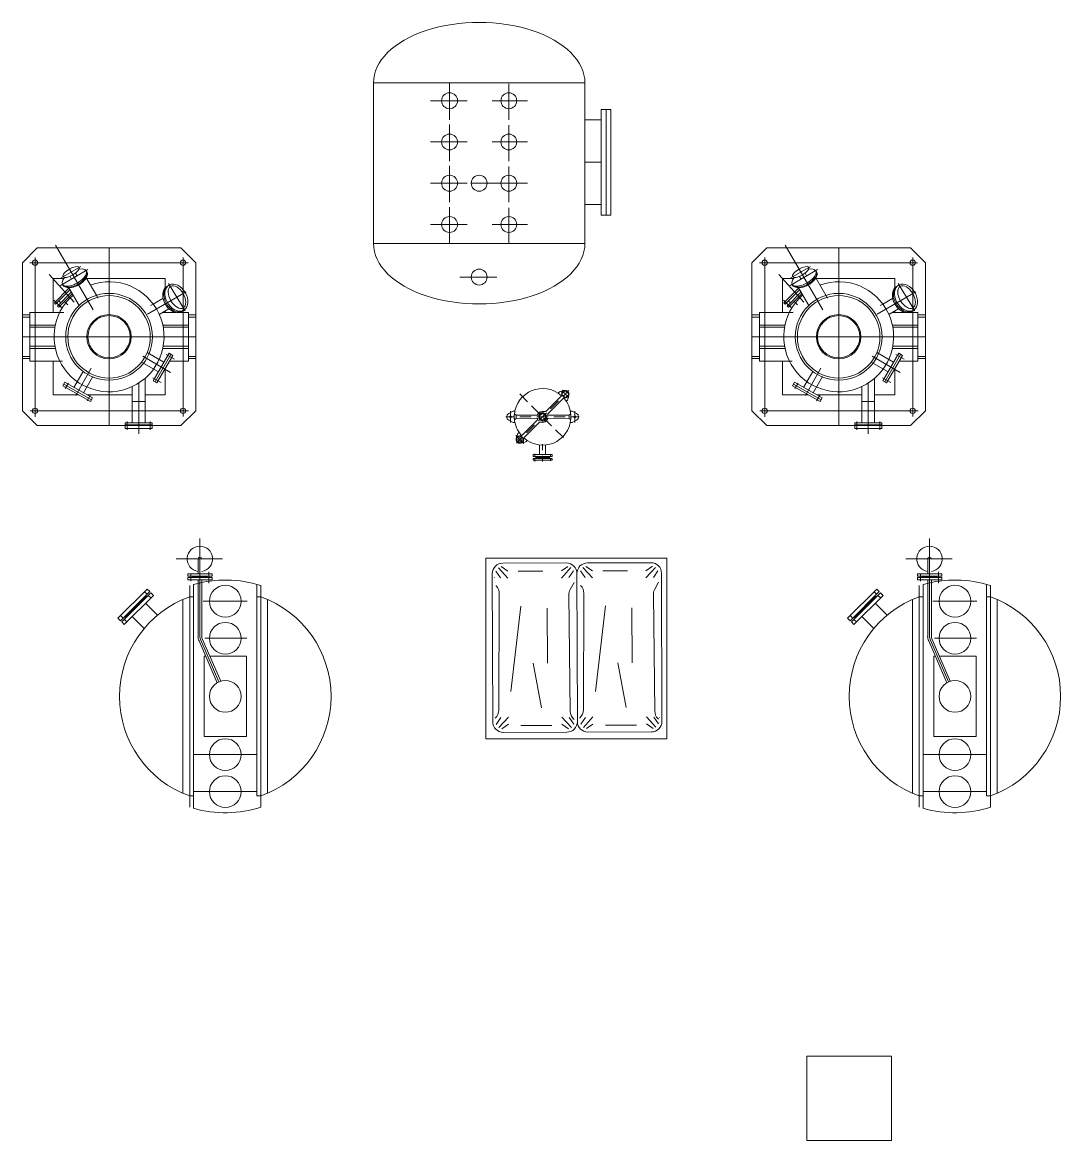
# Model space of a CAD drawing. Header units: millimetres. Extents: x 1663 to 6300, y 431 to 1491.
# Drawn here: x 4641.9 to 4713.2, y 1150.9 to 1227.7 of the extents above; entities that cross this region are included whole.
import ezdxf

# ---------------------------------------------------------------- set-up
doc = ezdxf.new("R2010")
doc.units = ezdxf.units.MM
doc.layers.add('Линия связи (Вновь)', color=3, linetype='Continuous', lineweight=60)
doc.layers.add('Строительный', color=251, linetype='Continuous', lineweight=13)

# ---------------------------------------------------------------- blocks, each defined once
blk = doc.blocks.new('A$C178B2837')
at = {"layer": 'Строительный', "ltscale": 100}
for p, q in [((268.669, 290.122), (268.669, 297.722)), ((268.669, 297.722), (278.669, 297.722)), ((272.269, 295.972), (272.269, 297.696)), ((275.069, 295.972), (275.069, 297.664)), ((278.669, 290.122), (278.669, 297.722)), ((271.361, 296.872), (273.096, 296.872)), ((274.28, 296.872), (275.952, 296.872)), ((279.444, 291.465), (279.444, 296.465)), ((279.444, 296.465), (279.894, 296.465)), ((279.669, 291.465), (279.669, 296.465)), ((279.894, 291.465), (279.894, 296.465)), ((272.269, 294.022), (272.269, 295.746)), ((275.069, 294.022), (275.069, 295.714)), ((278.669, 295.965), (279.444, 295.965)), ((271.361, 294.922), (273.096, 294.922)), ((274.28, 294.922), (275.952, 294.922)), ((278.669, 293.965), (279.444, 293.965)), ((272.269, 292.072), (272.269, 293.796)), ((275.069, 292.072), (275.069, 293.764)), ((271.361, 292.972), (273.096, 292.972)), ((273.294, 292.972), (275.952, 292.972)), ((272.269, 290.122), (272.269, 291.846)), ((275.069, 290.122), (275.069, 291.814)), ((278.669, 291.965), (279.444, 291.965)), ((279.444, 291.465), (279.894, 291.465)), ((271.361, 291.022), (273.096, 291.022)), ((274.28, 291.022), (275.952, 291.022)), ((252.068, 289.214), (252.768, 289.914)), ((259.568, 289.914), (252.768, 289.914)), ((255.422, 286.986), (253.63, 290.04)), ((256.168, 281.514), (256.168, 289.914)), ((260.268, 289.214), (259.568, 289.914)), ((268.669, 290.122), (278.669, 290.122)), ((286.568, 289.214), (287.268, 289.914)), ((294.068, 289.914), (287.268, 289.914)), ((289.922, 286.986), (288.13, 290.04)), ((290.668, 281.514), (290.668, 289.914)), ((294.768, 289.214), (294.068, 289.914)), ((252.068, 289.214), (252.068, 285.714)), ((256.168, 289.214), (252.429, 289.214)), ((252.679, 289.465), (252.679, 285.714)), ((256.168, 289.214), (259.903, 289.214)), ((259.668, 289.467), (259.668, 285.714)), ((260.268, 289.214), (260.268, 285.714)), ((286.568, 289.214), (286.568, 285.714)), ((290.668, 289.214), (286.929, 289.214)), ((287.179, 289.465), (287.179, 285.714)), ((290.668, 289.214), (294.403, 289.214)), ((294.168, 289.467), (294.168, 285.714)), ((294.768, 289.214), (294.768, 285.714)), ((254.519, 287.344), (253.341, 288.662)), ((255.172, 288.888), (253.879, 288.138)), ((254.839, 289.042), (253.908, 288.502)), ((254.374, 288.772), (254.293, 288.91)), ((254.58, 288.717), (254.654, 288.589)), ((289.019, 287.344), (287.841, 288.662)), ((289.672, 288.888), (288.379, 288.138)), ((289.339, 289.042), (288.408, 288.502)), ((288.874, 288.772), (288.793, 288.91)), ((289.08, 288.717), (289.154, 288.589)), ((254.027, 288.464), (253.518, 288.464)), ((253.518, 288.464), (253.518, 286.864)), ((254.321, 288.565), (254.396, 288.437)), ((255.568, 287.674), (255.081, 288.505)), ((258.818, 288.464), (255.105, 288.464)), ((258.818, 288.464), (258.818, 288.019)), ((259.024, 288.165), (258.93, 288.1)), ((259.766, 286.938), (258.983, 288.233)), ((272.761, 288.536), (274.496, 288.536)), ((288.527, 288.464), (288.018, 288.464)), ((288.018, 288.464), (288.018, 286.864)), ((288.821, 288.565), (288.896, 288.437)), ((290.068, 287.674), (289.581, 288.505)), ((293.318, 288.464), (289.605, 288.464)), ((293.318, 288.464), (293.318, 288.019)), ((293.524, 288.165), (293.43, 288.1)), ((294.266, 286.938), (293.483, 288.233)), ((253.582, 287.319), (254.256, 288)), ((253.64, 287.261), (254.312, 287.94)), ((253.737, 287.165), (254.383, 287.818)), ((254.057, 287.379), (254.424, 287.75)), ((254.75, 287.194), (254.262, 288.025)), ((254.465, 287.679), (254.465, 287.679)), ((255.568, 287.674), (255.643, 287.546)), ((257.992, 286.779), (259.816, 287.843)), ((288.082, 287.319), (288.756, 288)), ((288.14, 287.261), (288.812, 287.94)), ((288.237, 287.165), (288.883, 287.818)), ((288.557, 287.379), (288.924, 287.75)), ((289.25, 287.194), (288.762, 288.025)), ((288.965, 287.679), (288.965, 287.679)), ((290.068, 287.674), (290.143, 287.546)), ((292.492, 286.779), (294.316, 287.843)), ((253.633, 287.37), (253.556, 287.447)), ((253.64, 287.261), (253.582, 287.319)), ((253.917, 287.09), (253.633, 287.37)), ((253.792, 287.111), (253.737, 287.165)), ((253.883, 287.312), (253.786, 287.408)), ((254.057, 287.379), (253.792, 287.111)), ((254.216, 287.222), (254.057, 287.379)), ((258.257, 287.261), (258.132, 287.188)), ((258.257, 287.261), (258.715, 287.529)), ((288.133, 287.37), (288.056, 287.447)), ((288.14, 287.261), (288.082, 287.319)), ((288.417, 287.09), (288.133, 287.37)), ((288.292, 287.111), (288.237, 287.165)), ((288.383, 287.312), (288.286, 287.408)), ((288.557, 287.379), (288.292, 287.111)), ((288.716, 287.222), (288.557, 287.379)), ((292.757, 287.261), (292.632, 287.188)), ((292.757, 287.261), (293.215, 287.529)), ((252.418, 286.748), (252.068, 286.748)), ((252.418, 286.648), (252.068, 286.648)), ((254.023, 286.864), (252.418, 286.864)), ((252.418, 286.864), (252.418, 285.714)), ((258.543, 286.772), (259.001, 287.04)), ((258.7, 286.864), (259.329, 286.864)), ((258.818, 286.933), (258.818, 286.864)), ((259.492, 286.864), (259.918, 286.864)), ((259.731, 286.995), (259.616, 286.916)), ((259.918, 286.864), (259.918, 285.714)), ((259.918, 286.748), (260.268, 286.748)), ((259.918, 286.648), (260.268, 286.648)), ((286.918, 286.748), (286.568, 286.748)), ((286.918, 286.648), (286.568, 286.648)), ((288.523, 286.864), (286.918, 286.864)), ((286.918, 286.864), (286.918, 285.714)), ((293.043, 286.772), (293.501, 287.04)), ((293.2, 286.864), (293.829, 286.864)), ((293.318, 286.933), (293.318, 286.864)), ((293.992, 286.864), (294.418, 286.864)), ((294.231, 286.995), (294.116, 286.916)), ((294.418, 286.864), (294.418, 285.714)), ((294.418, 286.748), (294.768, 286.748)), ((294.418, 286.648), (294.768, 286.648)), ((253.627, 286.264), (252.418, 286.264)), ((253.607, 286.164), (252.418, 286.164)), ((258.709, 286.264), (259.918, 286.264)), ((258.729, 286.164), (259.918, 286.164)), ((288.127, 286.264), (286.918, 286.264)), ((288.107, 286.164), (286.918, 286.164)), ((293.209, 286.264), (294.418, 286.264)), ((293.229, 286.164), (294.418, 286.164)), ((260.268, 285.714), (252.068, 285.714)), ((252.068, 282.214), (252.068, 285.714)), ((252.418, 284.564), (252.418, 285.714)), ((252.679, 281.925), (252.679, 285.714)), ((259.668, 281.947), (259.668, 285.714)), ((259.918, 284.564), (259.918, 285.714)), ((260.268, 282.214), (260.268, 285.714)), ((294.768, 285.714), (286.568, 285.714)), ((286.568, 282.214), (286.568, 285.714)), ((286.918, 284.564), (286.918, 285.714)), ((287.179, 281.925), (287.179, 285.714)), ((294.168, 281.947), (294.168, 285.714)), ((294.418, 284.564), (294.418, 285.714)), ((294.768, 282.214), (294.768, 285.714)), ((253.607, 285.264), (252.418, 285.264)), ((253.627, 285.164), (252.418, 285.164)), ((257.97, 284.968), (258.763, 284.508)), ((259.01, 284.932), (258.257, 283.635)), ((258.709, 285.164), (259.918, 285.164)), ((258.729, 285.264), (259.918, 285.264)), ((259.183, 284.832), (259.01, 284.932)), ((288.107, 285.264), (286.918, 285.264)), ((288.127, 285.164), (286.918, 285.164)), ((292.47, 284.968), (293.263, 284.508)), ((293.51, 284.932), (292.757, 283.635)), ((293.209, 285.164), (294.418, 285.164)), ((293.229, 285.264), (294.418, 285.264)), ((293.683, 284.832), (293.51, 284.932)), ((252.418, 284.78), (252.068, 284.78)), ((252.418, 284.68), (252.068, 284.68)), ((252.418, 284.68), (252.418, 284.78)), ((252.418, 284.68), (252.418, 284.68)), ((252.418, 284.68), (252.418, 284.68)), ((253.963, 284.564), (252.418, 284.564)), ((253.518, 282.964), (253.518, 284.564)), ((258.503, 284.059), (257.709, 284.519)), ((257.757, 284.792), (259.076, 284.026)), ((258.343, 283.585), (259.096, 284.882)), ((258.43, 283.534), (259.183, 284.832)), ((258.503, 284.059), (258.763, 284.508)), ((259.267, 284.651), (258.872, 284.88)), ((259.027, 284.564), (259.918, 284.564)), ((259.918, 284.78), (260.268, 284.78)), ((259.918, 284.68), (260.268, 284.68)), ((286.918, 284.78), (286.568, 284.78)), ((286.918, 284.68), (286.568, 284.68)), ((286.918, 284.68), (286.918, 284.78)), ((286.918, 284.68), (286.918, 284.68)), ((286.918, 284.68), (286.918, 284.68)), ((288.463, 284.564), (286.918, 284.564)), ((288.018, 282.964), (288.018, 284.564)), ((293.003, 284.059), (292.209, 284.519)), ((292.257, 284.792), (293.576, 284.026)), ((292.843, 283.585), (293.596, 284.882)), ((292.93, 283.534), (293.683, 284.832)), ((293.003, 284.059), (293.263, 284.508)), ((293.767, 284.651), (293.372, 284.88)), ((293.527, 284.564), (294.418, 284.564)), ((294.418, 284.78), (294.768, 284.78)), ((294.418, 284.68), (294.768, 284.68)), ((254.939, 284.076), (254.509, 283.319)), ((255.323, 284.224), (254.596, 282.943)), ((258.818, 282.964), (258.818, 284.204)), ((289.439, 284.076), (289.009, 283.319)), ((289.823, 284.224), (289.096, 282.943)), ((293.318, 282.964), (293.318, 284.204)), ((253.985, 283.387), (254.084, 283.561)), ((255.29, 282.647), (253.985, 283.387)), ((255.29, 282.647), (253.985, 283.387)), ((255.339, 282.734), (254.035, 283.474)), ((255.389, 282.821), (254.084, 283.561)), ((254.247, 283.528), (254.097, 283.264)), ((254.963, 283.062), (255.406, 283.842)), ((257.268, 281.652), (257.268, 283.358)), ((257.568, 281.127), (257.568, 283.523)), ((257.868, 281.652), (257.868, 283.747)), ((258.629, 283.551), (258.234, 283.78)), ((258.43, 283.534), (258.257, 283.635)), ((288.485, 283.387), (288.584, 283.561)), ((289.79, 282.647), (288.485, 283.387)), ((289.79, 282.647), (288.485, 283.387)), ((289.839, 282.734), (288.535, 283.474)), ((289.889, 282.821), (288.584, 283.561)), ((288.747, 283.528), (288.597, 283.264)), ((289.463, 283.062), (289.906, 283.842)), ((291.768, 281.652), (291.768, 283.358)), ((292.068, 281.127), (292.068, 283.523)), ((292.368, 281.652), (292.368, 283.747)), ((293.129, 283.551), (292.734, 283.78)), ((292.93, 283.534), (292.757, 283.635)), ((254.731, 282.964), (253.518, 282.964)), ((255.277, 282.943), (255.127, 282.68)), ((257.268, 282.964), (255.136, 282.964)), ((255.29, 282.647), (255.389, 282.821)), ((258.818, 282.964), (257.868, 282.964)), ((275.956, 282.644), (275.588, 283.012)), ((276.832, 282.191), (277.605, 282.964)), ((277.705, 282.864), (276.932, 282.09)), ((277.408, 283.047), (277.465, 283.104)), ((277.465, 283.104), (277.6, 283.145)), ((277.646, 283.191), (277.555, 283.101)), ((277.555, 283.101), (277.592, 283.064)), ((277.655, 283.091), (277.567, 283.002)), ((277.567, 283.002), (277.655, 282.914)), ((277.7, 283.173), (277.574, 283.046)), ((277.574, 283.046), (277.592, 283.028)), ((277.581, 283.165), (277.718, 283.028)), ((277.639, 283.143), (277.607, 283.111)), ((277.617, 282.876), (277.91, 283.169)), ((277.682, 283.155), (277.646, 283.191)), ((277.655, 283.091), (277.743, 283.179)), ((277.743, 282.825), (277.655, 282.914)), ((277.67, 283.167), (277.691, 283.174)), ((277.718, 283.154), (277.7, 283.173)), ((277.743, 283.179), (277.832, 283.091)), ((277.832, 282.914), (277.743, 282.825)), ((277.746, 283), (277.747, 283)), ((277.787, 282.833), (277.769, 282.851)), ((277.775, 282.971), (277.911, 282.835)), ((277.782, 283.141), (277.795, 283.154)), ((277.913, 282.959), (277.787, 282.833)), ((277.895, 283.054), (277.795, 283.154)), ((277.92, 283.002), (277.832, 283.091)), ((277.832, 282.914), (277.92, 283.002)), ((277.844, 282.725), (277.914, 282.951)), ((277.895, 283.054), (277.882, 283.041)), ((277.895, 282.977), (277.913, 282.959)), ((289.231, 282.964), (288.018, 282.964)), ((289.777, 282.943), (289.627, 282.68)), ((291.768, 282.964), (289.636, 282.964)), ((289.79, 282.647), (289.889, 282.821)), ((293.318, 282.964), (292.368, 282.964)), ((257.868, 282.652), (257.268, 282.652)), ((276.051, 282.549), (276.052, 282.55)), ((276.524, 282.076), (276.145, 282.455)), ((277.049, 282.309), (277.427, 282.687)), ((277.523, 282.782), (277.524, 282.783)), ((277.787, 282.668), (277.844, 282.725)), ((292.368, 282.652), (291.768, 282.652)), ((252.768, 281.514), (252.068, 282.214)), ((256.168, 282.214), (252.436, 282.214)), ((256.168, 282.214), (259.92, 282.214)), ((259.568, 281.514), (260.268, 282.214)), ((275.328, 281.929), (274.934, 281.929)), ((275.277, 282.197), (275.068, 282.087)), ((275.276, 281.661), (275.068, 281.772)), ((275.151, 282.195), (275.151, 281.659)), ((275.357, 282.197), (275.277, 282.197)), ((275.33, 281.93), (275.33, 281.858)), ((275.331, 281.847), (275.33, 281.858)), ((275.337, 281.838), (275.331, 281.847)), ((275.345, 281.83), (275.337, 281.838)), ((275.354, 281.824), (275.345, 281.83)), ((275.365, 281.822), (275.354, 281.824)), ((275.365, 281.822), (275.383, 281.823)), ((275.394, 281.825), (275.383, 281.823)), ((275.404, 281.83), (275.394, 281.825)), ((275.412, 281.838), (275.404, 281.83)), ((275.417, 281.847), (275.412, 281.838)), ((275.419, 281.859), (275.417, 281.847)), ((276.506, 282.001), (275.419, 282.001)), ((275.419, 282.001), (275.419, 281.93)), ((275.419, 281.93), (275.419, 281.859)), ((276.506, 281.858), (275.419, 281.859)), ((275.462, 281.93), (275.463, 281.931)), ((276.132, 281.929), (275.596, 281.929)), ((276.409, 281.768), (275.678, 281.037)), ((276.266, 281.93), (276.267, 281.931)), ((276.936, 281.93), (276.401, 281.93)), ((276.414, 281.775), (276.409, 281.768)), ((276.42, 281.831), (276.411, 281.859)), ((276.418, 281.784), (276.414, 281.775)), ((276.42, 281.793), (276.418, 281.784)), ((276.42, 281.826), (276.424, 281.858)), ((276.42, 281.793), (276.42, 281.826)), ((276.477, 282.002), (276.501, 282.037)), ((276.479, 281.741), (276.859, 282.119)), ((276.501, 282.037), (276.531, 282.069)), ((276.619, 281.981), (276.62, 281.981)), ((277.093, 281.507), (276.713, 281.886)), ((276.815, 282.181), (276.806, 282.179)), ((276.84, 281.822), (276.811, 281.789)), ((276.824, 282.185), (276.815, 282.181)), ((276.832, 282.191), (276.824, 282.185)), ((276.833, 281.858), (277.92, 281.859)), ((276.834, 282.001), (277.92, 282.001)), ((276.866, 281.858), (276.84, 281.822)), ((276.921, 282.033), (276.918, 282.001)), ((276.92, 282.024), (276.927, 282.001)), ((276.922, 282.065), (276.921, 282.033)), ((276.922, 282.065), (276.923, 282.074)), ((276.923, 282.074), (276.926, 282.083)), ((276.926, 282.083), (276.932, 282.09)), ((276.954, 282.214), (276.954, 282.214)), ((277.07, 281.93), (277.07, 281.931)), ((277.74, 281.931), (277.204, 281.93)), ((277.874, 281.931), (277.875, 281.931)), ((277.92, 282.001), (277.922, 282.012)), ((277.92, 281.93), (277.92, 282.001)), ((277.92, 281.859), (277.92, 281.93)), ((277.922, 282.012), (277.926, 282.022)), ((277.926, 282.022), (277.934, 282.03)), ((277.934, 282.03), (277.945, 282.036)), ((277.945, 282.036), (277.955, 282.037)), ((277.973, 282.038), (277.955, 282.037)), ((277.973, 281.822), (277.955, 281.823)), ((277.973, 282.038), (277.984, 282.036)), ((277.984, 281.824), (277.973, 281.822)), ((277.982, 282.198), (278.062, 282.198)), ((277.984, 282.036), (277.994, 282.03)), ((277.994, 281.829), (277.984, 281.824)), ((277.994, 282.03), (278.002, 282.022)), ((278.002, 281.837), (277.994, 281.829)), ((278.002, 282.022), (278.007, 282.012)), ((278.007, 281.847), (278.002, 281.837)), ((278.007, 282.012), (278.009, 282.001)), ((278.402, 281.931), (278.007, 281.931)), ((278.009, 281.858), (278.007, 281.847)), ((278.009, 281.93), (278.009, 282.001)), ((278.009, 281.93), (278.009, 281.858)), ((278.062, 282.198), (278.271, 282.088)), ((278.063, 281.663), (278.271, 281.772)), ((278.188, 282.197), (278.188, 281.66)), ((287.268, 281.514), (286.568, 282.214)), ((290.668, 282.214), (286.936, 282.214)), ((290.668, 282.214), (294.42, 282.214)), ((294.068, 281.514), (294.768, 282.214)), ((259.568, 281.514), (252.768, 281.514)), ((257.627, 281.652), (256.927, 281.652)), ((256.927, 281.652), (256.927, 281.552)), ((256.927, 281.552), (257.568, 281.552)), ((257.131, 281.514), (256.927, 281.514)), ((256.927, 281.514), (256.927, 281.376)), ((256.927, 281.376), (257.568, 281.376)), ((257.029, 281.322), (257.029, 281.705)), ((257.268, 281.552), (257.131, 281.552)), ((257.131, 281.552), (257.131, 281.514)), ((257.509, 281.652), (258.209, 281.652)), ((258.209, 281.552), (257.568, 281.552)), ((258.209, 281.376), (257.568, 281.376)), ((258.005, 281.552), (258.005, 281.514)), ((258.005, 281.514), (258.209, 281.514)), ((258.107, 281.322), (258.107, 281.705)), ((258.209, 281.652), (258.209, 281.552)), ((258.209, 281.514), (258.209, 281.376)), ((275.357, 281.661), (275.276, 281.661)), ((275.778, 280.936), (276.509, 281.667)), ((275.911, 281.172), (276.29, 281.551)), ((276.385, 281.646), (276.385, 281.647)), ((276.509, 281.667), (276.516, 281.673)), ((276.516, 281.673), (276.525, 281.677)), ((276.525, 281.677), (276.535, 281.678)), ((277.187, 281.413), (277.188, 281.413)), ((277.65, 280.949), (277.282, 281.318)), ((277.982, 281.663), (278.063, 281.663)), ((294.068, 281.514), (287.268, 281.514)), ((292.127, 281.652), (291.427, 281.652)), ((291.427, 281.652), (291.427, 281.552)), ((291.427, 281.552), (292.068, 281.552)), ((291.631, 281.514), (291.427, 281.514)), ((291.427, 281.514), (291.427, 281.376)), ((291.427, 281.376), (292.068, 281.376)), ((291.529, 281.322), (291.529, 281.705)), ((291.768, 281.552), (291.631, 281.552)), ((291.631, 281.552), (291.631, 281.514)), ((292.009, 281.652), (292.709, 281.652)), ((292.709, 281.552), (292.068, 281.552)), ((292.709, 281.376), (292.068, 281.376)), ((292.505, 281.552), (292.505, 281.514)), ((292.505, 281.514), (292.709, 281.514)), ((292.607, 281.322), (292.607, 281.705)), ((292.709, 281.652), (292.709, 281.552)), ((292.709, 281.514), (292.709, 281.376)), ((275.408, 281.044), (275.788, 280.665)), ((275.495, 281.134), (275.425, 280.908)), ((275.428, 280.691), (275.722, 280.983)), ((275.437, 280.9), (275.553, 281.016)), ((275.478, 280.741), (275.437, 280.9)), ((275.637, 280.698), (275.478, 280.741)), ((275.553, 281.192), (275.495, 281.134)), ((275.553, 281.016), (275.712, 280.973)), ((275.754, 280.815), (275.637, 280.698)), ((275.655, 281.027), (275.642, 281.028)), ((275.874, 280.755), (275.648, 280.685)), ((275.667, 281.031), (275.655, 281.027)), ((275.678, 281.037), (275.667, 281.031)), ((275.712, 280.973), (275.754, 280.815)), ((275.768, 280.914), (275.77, 280.926)), ((275.768, 280.902), (275.768, 280.914)), ((275.77, 280.926), (275.778, 280.936)), ((275.817, 281.078), (275.817, 281.079)), ((275.931, 280.812), (275.874, 280.755)), ((276.302, 280.177), (276.302, 280.035)), ((276.527, 280.144), (276.527, 280.598)), ((276.669, 280.631), (276.669, 280.361)), ((276.669, 280.228), (276.67, 280.229)), ((276.812, 280.144), (276.812, 280.598)), ((276.223, 280.144), (276.222, 280.055)), ((276.222, 280.055), (276.669, 280.054)), ((276.223, 279.876), (276.222, 279.965)), ((276.222, 279.965), (276.669, 279.965)), ((276.669, 280.144), (276.223, 280.144)), ((276.669, 279.876), (276.223, 279.876)), ((276.302, 279.994), (276.303, 279.995)), ((276.302, 279.955), (276.302, 279.814)), ((276.366, 280.018), (276.33, 280.054)), ((276.33, 279.965), (276.366, 280.001)), ((276.366, 280.001), (276.366, 280.018)), ((276.366, 280.018), (276.669, 280.018)), ((276.366, 280.001), (276.669, 280.001)), ((276.669, 280.144), (277.116, 280.144)), ((276.669, 280.093), (276.67, 279.825)), ((277.116, 280.055), (276.669, 280.054)), ((276.973, 280.018), (276.669, 280.018)), ((276.973, 280.001), (276.669, 280.001)), ((277.116, 279.965), (276.669, 279.965)), ((276.669, 279.876), (277.115, 279.876)), ((276.973, 280.018), (277.009, 280.055)), ((276.973, 280.001), (276.973, 280.018)), ((277.009, 279.965), (276.973, 280.001)), ((277.036, 280.156), (277.036, 280.045)), ((277.036, 279.964), (277.036, 279.853)), ((277.037, 280.004), (277.037, 280.005)), ((277.115, 279.876), (277.116, 279.965)), ((277.116, 280.144), (277.116, 280.055)), ((260.463, 271.568), (260.463, 276.183)), ((294.963, 271.568), (294.963, 276.183)), ((259.342, 275.214), (261.529, 275.214)), ((260.376, 274.511), (260.376, 275.214)), ((273.987, 275.248), (282.537, 275.248)), ((273.987, 275.248), (273.987, 266.704)), ((274.79, 275.014), (277.79, 275.023)), ((278.79, 275.026), (281.79, 275.035)), ((282.537, 275.248), (282.537, 266.704)), ((293.842, 275.214), (296.029, 275.214)), ((294.876, 274.511), (294.876, 275.214)), ((259.888, 274.391), (259.888, 274.511)), ((260.463, 274.511), (259.888, 274.511)), ((260.748, 274.391), (259.888, 274.391)), ((260.038, 274.524), (260.038, 274.159)), ((260.103, 274.341), (260.123, 274.361)), ((260.748, 274.361), (260.123, 274.361)), ((260.178, 274.361), (260.178, 274.391)), ((260.463, 274.511), (261.038, 274.511)), ((260.748, 274.391), (261.038, 274.391)), ((260.748, 274.361), (260.748, 274.391)), ((260.748, 274.361), (260.803, 274.361)), ((260.824, 274.341), (260.803, 274.361)), ((260.888, 274.608), (260.888, 274.073)), ((261.038, 274.391), (261.038, 274.511)), ((274.312, 267.512), (274.291, 274.512)), ((274.458, 274.632), (274.675, 274.318)), ((274.575, 274.79), (275.029, 274.3)), ((274.713, 274.85), (275.028, 274.634)), ((275.519, 274.637), (276.678, 274.64)), ((277.868, 274.859), (277.554, 274.642)), ((278.006, 274.8), (277.555, 274.307)), ((278.124, 274.643), (277.909, 274.328)), ((278.291, 274.524), (278.312, 267.524)), ((278.312, 267.524), (278.291, 274.524)), ((278.458, 274.644), (278.675, 274.33)), ((278.575, 274.802), (279.029, 274.311)), ((278.713, 274.861), (279.028, 274.646)), ((279.519, 274.649), (280.678, 274.652)), ((281.868, 274.871), (281.554, 274.653)), ((282.006, 274.812), (281.555, 274.319)), ((282.124, 274.655), (281.909, 274.34)), ((282.184, 274.36), (282.181, 274.358)), ((282.291, 274.536), (282.312, 267.536)), ((294.388, 274.391), (294.388, 274.511)), ((294.963, 274.511), (294.388, 274.511)), ((295.248, 274.391), (294.388, 274.391)), ((294.538, 274.524), (294.538, 274.159)), ((294.603, 274.341), (294.623, 274.361)), ((295.248, 274.361), (294.623, 274.361)), ((294.678, 274.361), (294.678, 274.391)), ((294.963, 274.511), (295.538, 274.511)), ((295.248, 274.391), (295.538, 274.391)), ((295.248, 274.361), (295.248, 274.391)), ((295.248, 274.361), (295.303, 274.361)), ((295.324, 274.341), (295.303, 274.361)), ((295.388, 274.608), (295.388, 274.073)), ((295.538, 274.391), (295.538, 274.511)), ((259.888, 274.341), (259.888, 274.221)), ((260.824, 274.341), (259.888, 274.341)), ((260.303, 274.221), (259.888, 274.221)), ((259.981, 263.478), (259.981, 273.95)), ((260.163, 263.422), (260.163, 274.005)), ((260.163, 264.006), (260.163, 274.005)), ((260.303, 274.221), (261.038, 274.221)), ((260.376, 271.568), (260.376, 274.221)), ((260.551, 271.568), (260.551, 274.221)), ((260.824, 274.341), (260.828, 274.341)), ((260.828, 274.341), (261.038, 274.341)), ((261.038, 274.341), (261.038, 274.221)), ((263.163, 264.006), (263.163, 274.005)), ((263.346, 263.478), (263.346, 273.95)), ((274.4, 274.337), (274.403, 274.334)), ((274.46, 273.945), (274.47, 273.935)), ((278.153, 274.094), (277.968, 273.763)), ((278.184, 274.348), (278.181, 274.346)), ((278.4, 274.349), (278.403, 274.346)), ((278.46, 273.957), (278.47, 273.947)), ((282.153, 274.106), (281.968, 273.775)), ((294.388, 274.341), (294.388, 274.221)), ((295.324, 274.341), (294.388, 274.341)), ((294.803, 274.221), (294.388, 274.221)), ((294.481, 263.478), (294.481, 273.95)), ((294.663, 263.422), (294.663, 274.005)), ((294.663, 264.006), (294.663, 274.005)), ((294.803, 274.221), (295.538, 274.221)), ((294.876, 271.568), (294.876, 274.221)), ((295.051, 271.568), (295.051, 274.221)), ((295.324, 274.341), (295.328, 274.341)), ((295.328, 274.341), (295.538, 274.341)), ((295.538, 274.341), (295.538, 274.221)), ((297.663, 264.006), (297.663, 274.005)), ((297.846, 263.478), (297.846, 273.95)), ((257.969, 273.787), (256.59, 272.409)), ((258.089, 273.667), (256.71, 272.288)), ((256.767, 272.232), (258.146, 273.611)), ((256.887, 272.112), (258.266, 273.49)), ((257.919, 273.455), (256.922, 272.458)), ((256.936, 272.444), (257.934, 273.441)), ((257.891, 273.427), (256.951, 272.486)), ((256.965, 272.472), (257.905, 273.413)), ((257.831, 273.678), (257.979, 273.529)), ((257.891, 273.469), (257.891, 273.427)), ((257.948, 273.413), (257.905, 273.413)), ((257.934, 273.441), (257.919, 273.455)), ((257.969, 273.787), (258.089, 273.667)), ((258.156, 273.352), (258.008, 273.501)), ((258.266, 273.49), (258.146, 273.611)), ((259.981, 273.422), (260.163, 273.422)), ((263.346, 273.422), (263.163, 273.422)), ((274.596, 268.067), (274.617, 273.579)), ((277.974, 268), (277.904, 273.512)), ((278.596, 268.079), (278.617, 273.591)), ((281.974, 268.012), (281.904, 273.524)), ((292.469, 273.787), (291.09, 272.409)), ((292.589, 273.667), (291.21, 272.288)), ((291.267, 272.232), (292.646, 273.611)), ((291.387, 272.112), (292.766, 273.49)), ((292.419, 273.455), (291.422, 272.458)), ((291.436, 272.444), (292.434, 273.441)), ((292.391, 273.427), (291.451, 272.486)), ((291.465, 272.472), (292.405, 273.413)), ((292.331, 273.678), (292.479, 273.529)), ((292.391, 273.469), (292.391, 273.427)), ((292.448, 273.413), (292.405, 273.413)), ((292.434, 273.441), (292.419, 273.455)), ((292.469, 273.787), (292.589, 273.667)), ((292.656, 273.352), (292.508, 273.501)), ((292.766, 273.49), (292.646, 273.611)), ((294.481, 273.422), (294.663, 273.422)), ((297.846, 273.422), (297.663, 273.422)), ((257.407, 272.971), (257.449, 272.928)), ((257.891, 273.116), (258.457, 272.55)), ((259.663, 264.131), (259.663, 273.296)), ((260.625, 273.214), (262.703, 273.214)), ((263.663, 264.131), (263.663, 273.296)), ((275.172, 268.939), (275.641, 272.98)), ((276.889, 272.888), (276.897, 270.29)), ((279.172, 268.951), (279.641, 272.992)), ((280.889, 272.9), (280.897, 270.302)), ((291.907, 272.971), (291.949, 272.928)), ((292.391, 273.116), (292.957, 272.55)), ((294.163, 264.131), (294.163, 273.296)), ((295.125, 273.214), (297.203, 273.214)), ((298.163, 264.131), (298.163, 273.296)), ((256.59, 272.409), (256.71, 272.288)), ((256.7, 272.546), (256.848, 272.398)), ((257.025, 272.221), (256.876, 272.37)), ((256.908, 272.486), (256.951, 272.486)), ((256.922, 272.458), (256.936, 272.444)), ((256.965, 272.43), (256.965, 272.472)), ((257.262, 272.486), (257.827, 271.921)), ((291.09, 272.409), (291.21, 272.288)), ((291.2, 272.546), (291.348, 272.398)), ((291.525, 272.221), (291.376, 272.37)), ((291.408, 272.486), (291.451, 272.486)), ((291.422, 272.458), (291.436, 272.444)), ((291.465, 272.43), (291.465, 272.472)), ((291.762, 272.486), (292.327, 271.921)), ((256.887, 272.112), (256.767, 272.232)), ((291.387, 272.112), (291.267, 272.232)), ((261.285, 269.362), (260.425, 271.333)), ((261.364, 269.401), (260.505, 271.368)), ((261.446, 269.432), (260.585, 271.403)), ((260.701, 271.464), (262.689, 271.464)), ((295.785, 269.362), (294.925, 271.333)), ((295.864, 269.401), (295.005, 271.368)), ((295.946, 269.432), (295.085, 271.403)), ((295.201, 271.464), (297.189, 271.464)), ((260.663, 270.614), (260.739, 270.614)), ((260.663, 266.814), (260.663, 270.614)), ((260.93, 270.614), (262.663, 270.614)), ((262.663, 266.814), (262.663, 270.614)), ((276.615, 268.173), (276.225, 270.288)), ((280.615, 268.185), (280.225, 270.3)), ((295.163, 270.614), (295.239, 270.614)), ((295.163, 266.814), (295.163, 270.614)), ((295.43, 270.614), (297.163, 270.614)), ((297.163, 266.814), (297.163, 270.614)), ((274.42, 267.688), (274.423, 267.691)), ((274.48, 267.393), (274.695, 267.709)), ((274.598, 267.236), (275.048, 267.729)), ((278.028, 267.246), (277.575, 267.737)), ((278.146, 267.404), (277.928, 267.718)), ((278.153, 267.621), (278.121, 267.652)), ((278.204, 267.699), (278.201, 267.702)), ((278.42, 267.7), (278.423, 267.703)), ((278.48, 267.405), (278.695, 267.721)), ((278.598, 267.248), (279.048, 267.741)), ((282.028, 267.258), (281.575, 267.749)), ((282.146, 267.416), (281.928, 267.73)), ((282.153, 267.632), (282.121, 267.664)), ((282.204, 267.711), (282.2, 267.714)), ((274.736, 267.177), (275.049, 267.395)), ((277.814, 267.023), (274.814, 267.014)), ((275.639, 267.338), (277.112, 267.342)), ((277.891, 267.187), (277.576, 267.402)), ((278.736, 267.189), (279.049, 267.407)), ((281.814, 267.035), (278.814, 267.026)), ((279.639, 267.349), (281.112, 267.354)), ((281.891, 267.199), (281.576, 267.414)), ((260.663, 266.814), (262.663, 266.814)), ((282.537, 266.704), (273.987, 266.704)), ((295.163, 266.814), (297.163, 266.814)), ((260.163, 265.964), (263.163, 265.964)), ((294.663, 265.964), (297.663, 265.964)), ((259.981, 264.006), (260.163, 264.006)), ((260.163, 264.214), (263.163, 264.214)), ((263.346, 264.006), (263.163, 264.006)), ((294.481, 264.006), (294.663, 264.006)), ((294.663, 264.214), (297.663, 264.214)), ((297.846, 264.006), (297.663, 264.006)), ((289.163, 247.714), (289.163, 251.714)), ((289.163, 251.714), (293.163, 251.714)), ((293.163, 251.714), (293.163, 247.714)), ((293.163, 247.714), (289.163, 247.714))]:
    blk.add_line(p, q, dxfattribs=at)
for centre, radius in [((272.269, 296.872), 0.375), ((275.069, 296.872), 0.375), ((272.269, 294.922), 0.375), ((275.069, 294.922), 0.375), ((272.269, 292.972), 0.375), ((273.669, 292.972), 0.375), ((275.069, 292.972), 0.375), ((272.269, 291.022), 0.375), ((275.069, 291.022), 0.375), ((252.668, 289.214), 0.125), ((259.668, 289.214), 0.125), ((287.168, 289.214), 0.125), ((294.168, 289.214), 0.125), ((273.669, 288.536), 0.375), ((256.168, 285.714), 2.05), ((256.168, 285.714), 1.95), ((290.668, 285.714), 2.05), ((290.668, 285.714), 1.95), ((256.168, 285.714), 1.05), ((256.168, 285.714), 1), ((290.668, 285.714), 1.05), ((290.668, 285.714), 1), ((252.668, 282.214), 0.125), ((259.668, 282.214), 0.125), ((287.168, 282.214), 0.125), ((294.168, 282.214), 0.125), ((261.663, 273.214), 0.75), ((296.163, 273.214), 0.75), ((261.663, 271.464), 0.75), ((296.163, 271.464), 0.75), ((261.663, 268.714), 0.75), ((296.163, 268.714), 0.75), ((261.663, 265.964), 0.75), ((296.163, 265.964), 0.75), ((261.663, 264.214), 0.75), ((296.163, 264.214), 0.75)]:
    blk.add_circle(centre, radius, dxfattribs=at)
for centre, radius, start, end in [((256.168, 285.714), 2.6, 130.9141, 109.8889), ((290.668, 285.714), 2.6, 130.9141, 109.8889), ((260.463, 275.214), 0.6, 278.3855, 261.6145), ((294.963, 275.214), 0.6, 278.3855, 261.6145), ((260.463, 275.214), 0.0875, 0, 180), ((274.791, 274.514), 0.5, 90.1706, 180.1706), ((274.791, 274.514), 0.5, 90.1706, 180.1706), ((277.791, 274.523), 0.5, 0.1706, 90.1706), ((277.791, 274.523), 0.5, 0.1706, 90.1706), ((277.791, 274.523), 0.5, 0.1706, 90.1706), ((278.791, 274.526), 0.5, 90.1706, 180.1706), ((278.791, 274.526), 0.5, 90.1706, 180.1706), ((281.791, 274.535), 0.5, 0.1706, 90.1706), ((281.791, 274.535), 0.5, 0.1706, 90.1706), ((281.791, 274.535), 0.5, 0.1706, 90.1706), ((294.963, 275.214), 0.0875, 0, 180), ((261.663, 268.714), 5.5, 72.1838, 105.8266), ((274.117, 273.581), 0.5, 359.7774, 45.1274), ((278.117, 273.593), 0.5, 359.7774, 45.1274), ((296.163, 268.714), 5.5, 72.1838, 105.8266), ((261.663, 268.714), 5, 109.6675, 250.3325), ((261.663, 268.714), 5, 289.6675, 70.3325), ((278.404, 273.519), 0.5, 150.7319, 180.7242), ((282.404, 273.531), 0.5, 150.7319, 180.7242), ((296.163, 268.714), 5, 109.6675, 250.3325), ((296.163, 268.714), 5, 289.6675, 70.3325), ((260.963, 271.568), 0.588, 180, 203.5747), ((260.963, 271.568), 0.5, 180, 203.5747), ((260.963, 271.568), 0.412, 180, 203.5747), ((295.463, 271.568), 0.588, 180, 203.5747), ((295.463, 271.568), 0.5, 180, 203.5747), ((295.463, 271.568), 0.412, 180, 203.5747), ((274.096, 268.069), 0.5, 310.8148, 359.7774), ((278.096, 268.081), 0.5, 310.8148, 359.7774), ((274.812, 267.514), 0.5, 180.1706, 270.1706), ((277.812, 267.523), 0.5, 270.1706, 0.1706), ((277.812, 267.523), 0.5, 270.1706, 0.1706), ((278.474, 268.006), 0.5, 180.7242, 225.1272), ((278.812, 267.526), 0.5, 180.1706, 270.1706), ((281.812, 267.535), 0.5, 270.1706, 0.1706), ((281.812, 267.535), 0.5, 270.1706, 0.1706), ((282.474, 268.018), 0.5, 180.7242, 225.1272), ((261.663, 268.714), 5.5, 254.1734, 287.8162), ((296.163, 268.714), 5.5, 254.1734, 287.8162)]:
    blk.add_arc(centre, radius, start, end, dxfattribs=at)
at = {"layer": 'Строительный', "ltscale": 100, "extrusion": (0, 0, -1)}
for centre, major_axis, ratio, start_param, end_param in [((273.669, 297.722), (-5, 0), 0.571, 0, 3.141593), ((254.526, 288.513), (0.558, 0.327), 0.456858, 5.365801, 10.342162), ((289.026, 288.513), (0.558, 0.327), 0.456858, 5.365801, 10.342162)]:
    blk.add_ellipse(centre, major_axis=major_axis, ratio=ratio, start_param=start_param, end_param=end_param, dxfattribs=at)
at = {"layer": 'Строительный', "ltscale": 100}
for centre, major_axis, ratio, start_param, end_param in [((273.669, 290.122), (-5, 0), 0.571, 0, 3.141593), ((254.542, 288.486), (-0.56, -0.327), 0.504652, -0.10149, 3.232617), ((254.552, 288.469), (-0.571, -0.308), 0.541558, -0.054123, 3.218615), ((254.542, 288.486), (-0.561, -0.329), 0.503076, 10.995574, 10.995593), ((254.552, 288.469), (-0.56, -0.328), 0.534337, 4.712365, 4.712389), ((289.042, 288.486), (-0.56, -0.327), 0.504652, -0.10149, 3.232617), ((289.052, 288.469), (-0.571, -0.308), 0.541558, -0.054123, 3.218615), ((289.042, 288.486), (-0.561, -0.329), 0.503076, 10.995574, 10.995593), ((289.052, 288.469), (-0.56, -0.328), 0.534337, 4.712365, 4.712389), ((259.353, 287.564), (-0.355, 0.587), 0.704232, 0.154195, 6.221805), ((293.853, 287.564), (-0.355, 0.587), 0.704232, 0.154195, 6.221805), ((259.248, 287.494), (0.348, -0.59), 0.704981, 3.072455, 6.332972), ((259.303, 287.524), (-0.355, 0.587), 0.704232, 0.043693, 3.04547), ((293.748, 287.494), (0.348, -0.59), 0.704981, 3.072455, 6.332972), ((293.803, 287.524), (-0.355, 0.587), 0.704232, 0.043693, 3.04547)]:
    blk.add_ellipse(centre, major_axis=major_axis, ratio=ratio, start_param=start_param, end_param=end_param, dxfattribs=at)
for centre, major_axis, ratio in [((254.372, 288.775), (-0.379, -0.222), 0.355183), ((288.872, 288.775), (-0.379, -0.222), 0.355183), ((259.379, 287.588), (-0.298, 0.511), 0.566206), ((293.879, 287.588), (-0.298, 0.511), 0.566206)]:
    blk.add_ellipse(centre, major_axis=major_axis, ratio=ratio, dxfattribs=at)
for points in [[(275.332, 282.015), (275.416, 283.136), (276.723, 283.67), (277.566, 282.925)], [(277.609, 283.113), (277.592, 283.129), (277.618, 283.154), (277.633, 283.138)], [(277.633, 283.138), (277.649, 283.121), (277.626, 283.097), (277.609, 283.113)], [(277.666, 282.825), (277.865, 282.605), (277.989, 282.311), (278.006, 282.015)], [(277.691, 283.174), (277.826, 283.216), (277.956, 283.088), (277.914, 282.951)], [(275.068, 281.772), (274.94, 281.839), (274.941, 282.021), (275.068, 282.087)], [(275.12, 281.898), (275.079, 281.941), (275.139, 282.002), (275.182, 281.96)], [(275.182, 281.96), (275.222, 281.917), (275.163, 281.858), (275.12, 281.898)], [(275.33, 281.93), (275.329, 281.979), (275.312, 282.046), (275.383, 282.037)], [(275.673, 281.034), (275.471, 281.262), (275.352, 281.541), (275.332, 281.845)], [(275.383, 282.037), (275.405, 282.035), (275.417, 282.023), (275.419, 282.001)], [(278.006, 281.845), (277.924, 280.725), (276.618, 280.191), (275.774, 280.933)], [(276.543, 281.803), (276.383, 281.98), (276.62, 282.216), (276.796, 282.056)], [(276.411, 282.001), (276.453, 282.154), (276.621, 282.238), (276.768, 282.179)], [(276.568, 281.828), (276.441, 281.97), (276.628, 282.159), (276.771, 282.031)], [(276.531, 282.069), (276.605, 282.143), (276.701, 282.182), (276.806, 282.179)], [(276.811, 281.789), (276.742, 281.718), (276.634, 281.674), (276.535, 281.678)], [(276.796, 282.056), (276.955, 281.88), (276.72, 281.644), (276.543, 281.803)], [(276.771, 282.031), (276.898, 281.889), (276.71, 281.702), (276.568, 281.828)], [(276.927, 281.859), (276.888, 281.707), (276.72, 281.623), (276.575, 281.679)], [(277.955, 281.823), (277.935, 281.823), (277.92, 281.838), (277.92, 281.859)], [(278.157, 281.899), (278.115, 281.941), (278.177, 282.003), (278.219, 281.962)], [(278.219, 281.962), (278.26, 281.919), (278.199, 281.858), (278.157, 281.899)], [(278.271, 282.088), (278.399, 282.021), (278.398, 281.841), (278.271, 281.772)], [(275.479, 280.721), (275.338, 280.849), (275.458, 281.074), (275.642, 281.028)], [(275.533, 280.793), (275.452, 280.88), (275.573, 280.999), (275.659, 280.919)], [(275.768, 280.902), (275.812, 280.73), (275.614, 280.608), (275.479, 280.721)], [(275.659, 280.919), (275.74, 280.833), (275.62, 280.711), (275.533, 280.793)]]:
    blk.add_open_spline(points, degree=3, dxfattribs=at)

msp = doc.modelspace()

# ---------------------------------------------------------------- block references
at = {"layer": 'Линия связи (Вновь)', "xscale": 1.452, "yscale": 1.452, "zscale": 1.452}
msp.add_blockref('A$C178B2837', (4275.927, 791.224), dxfattribs=at)

doc.saveas('drawing.dxf')
